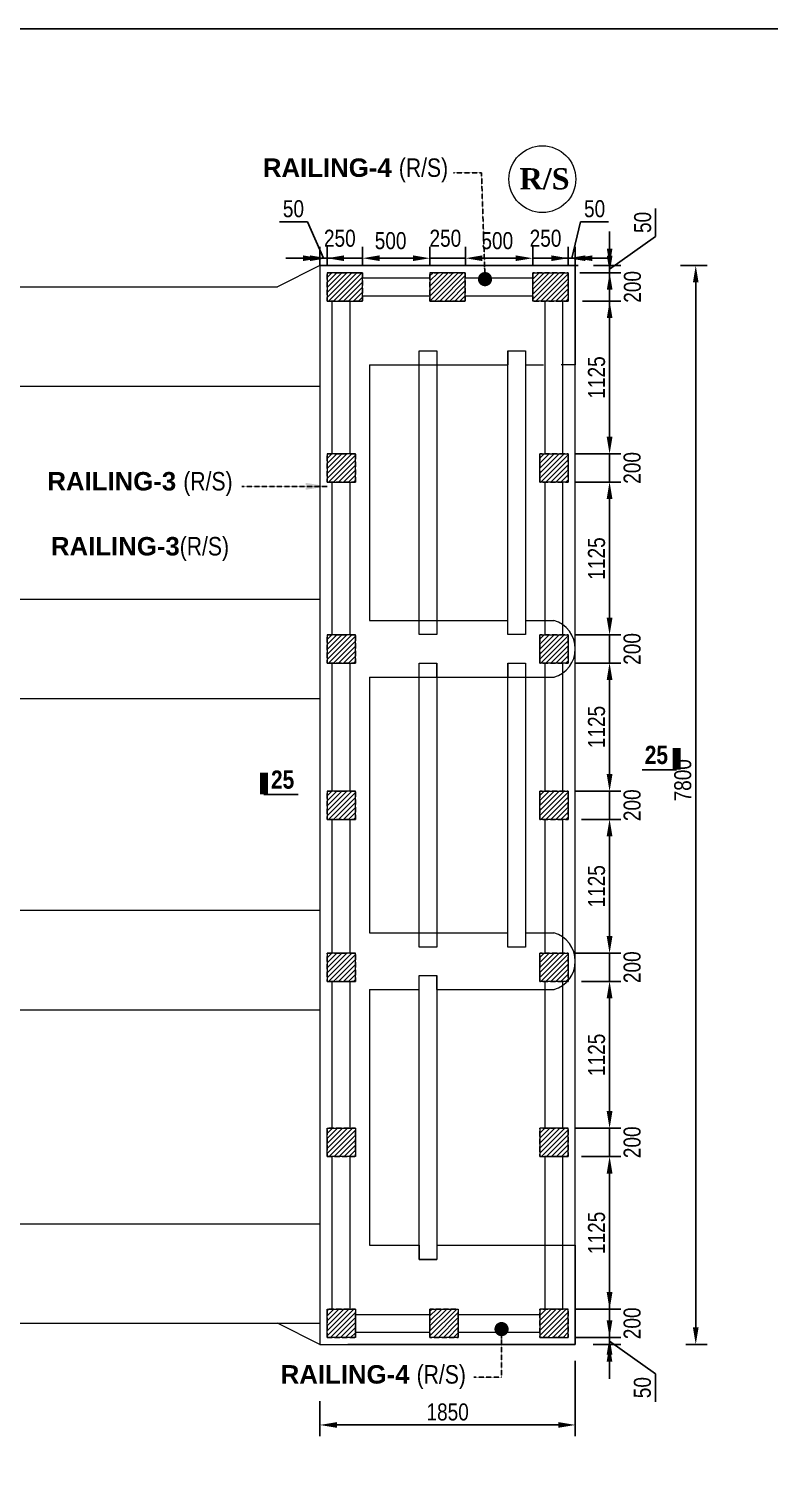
# Model space of a CAD drawing. Extents: x -119161 to 3778985, y -718511 to -30958.
# Drawn here: x 3569338 to 3574558, y -270957 to -260818 of the extents above; entities that cross this region are included whole.
import ezdxf

# ---------------------------------------------------------------- set-up
doc = ezdxf.new("R2010")
doc.units = 0
doc.header["$MEASUREMENT"] = 0
doc.linetypes.add('DASHED', pattern=[0.75, 0.5, -0.25])
doc.linetypes.add('DASHED2', pattern=[9.525, 6.35, -3.175])
doc.layers.get('0').update_dxf_attribs({"linetype": 'CONTINUOUS'})
doc.layers.get('DEFPOINTS').update_dxf_attribs({"linetype": 'CONTINUOUS'})
for name, color, linetype, lineweight in [('Dim', 7, 'CONTINUOUS', 9), ('Dimension', 8, 'CONTINUOUS', 18), ('Railing', 8, 'CONTINUOUS', 0), ('slop', 8, 'CONTINUOUS', 9)]:
    doc.layers.add(name, color=color, linetype=linetype, lineweight=lineweight)
for name, color, linetype in [('DOTTED', 240, 'DASHED2'), ('LINE', 7, 'CONTINUOUS'), ('TEXT', 10, 'CONTINUOUS')]:
    doc.layers.add(name, color=color, linetype=linetype)
doc.styles.add('1-2', font='arial.ttf')
doc.styles.add('ARIAL', font='ARIALN.TTF')
doc.styles.add('DIM', font='isocp3.shx')
doc.styles.add('SH-T2', font='arial.ttf', dxfattribs={"width": 0.8})
doc.styles.add('style1', font='times.ttf')
doc.styles.add('text', font='ARIALN.TTF', dxfattribs={"height": 1.6})
doc.dimstyles.new('dim_50', dxfattribs={"dimtxt": 100, "dimasz": 100, "dimexe": 50, "dimexo": 30, "dimgap": 30, "dimtad": 1, "dimdec": 0, "dimzin": 0, "dimdsep": 46, "dimtxsty": 'DIM', "dimcen": 0.09, "dimclrd": 5, "dimclre": 5, "dimclrt": 7, "dimadec": 0, "dimazin": 0, "dimtfac": 1, "dimtdec": 0, "dimtmove": 0, "dimatfit": 3, "dimfxl": 1, "dimtolj": 1, "dimtzin": 0, "dimarcsym": 1})
doc.dimstyles.get("Standard").update_dxf_attribs({"dimtxt": 75, "dimasz": 75, "dimexe": 60, "dimexo": 60, "dimgap": 100, "dimtad": 1, "dimdec": 0, "dimzin": 0, "dimdsep": 46, "dimtxsty": 'style1', "dimcen": 0.09, "dimclrd": 5, "dimclre": 5, "dimadec": 0, "dimazin": 0, "dimtfac": 1, "dimtdec": 0, "dimtofl": 0, "dimtmove": 0, "dimatfit": 3, "dimfxl": 1, "dimtolj": 1, "dimtzin": 0, "dimarcsym": 0})

# ---------------------------------------------------------------- blocks, each defined once
blk = doc.blocks.new('*D807')
at = {"layer": 'DEFPOINTS', "color": 0, "lineweight": -2}
for p in [(3573418, -263811), (3573432, -263811), (3573141, -264011)]:
    blk.add_point(p, dxfattribs=at)
at = {"layer": 'LINE', "color": 5, "lineweight": -2}
for p, q in [((3573432, -263691), (3573432, -263571)), ((3573432, -264011), (3573432, -263811)), ((3573468, -263811), (3573512, -263811)), ((3573191, -264011), (3573512, -264011)), ((3573432, -264131), (3573432, -264251))]:
    blk.add_line(p, q, dxfattribs=at)
for points in [[(3573412, -263691), (3573452, -263691), (3573432, -263811)], [(3573412, -264131), (3573452, -264131), (3573432, -264011)]]:
    blk.add_solid(points, dxfattribs=at)
at = {"layer": 'LINE', "color": 7, "insert": (3573592, -263911), "char_height": 120, "attachment_point": 5, "rotation": 90, "style": 'SH-T2'}
blk.add_mtext('\\A1;200', dxfattribs=at)
blk = doc.blocks.new('*D808')
at = {"layer": 'DEFPOINTS', "color": 0, "lineweight": -2}
for p in [(3573269, -262486), (3573269, -262536), (3573433, -262536)]:
    blk.add_point(p, dxfattribs=at)
at = {"layer": 'LINE', "color": 5, "lineweight": -2}
for p, q in [((3573757, -262281), (3573757, -262084)), ((3573433, -262366), (3573433, -262246)), ((3573433, -262511), (3573757, -262281)), ((3573319, -262486), (3573513, -262486)), ((3573433, -262486), (3573433, -262536)), ((3573433, -262486), (3573433, -262536)), ((3573319, -262536), (3573513, -262536)), ((3573433, -262656), (3573433, -262776))]:
    blk.add_line(p, q, dxfattribs=at)
for points in [[(3573413, -262366), (3573453, -262366), (3573433, -262486)], [(3573413, -262656), (3573453, -262656), (3573433, -262536)]]:
    blk.add_solid(points, dxfattribs=at)
at = {"layer": 'LINE', "color": 7, "insert": (3573666, -262182), "char_height": 120, "attachment_point": 5, "rotation": 90, "style": 'SH-T2'}
blk.add_mtext('\\A1;50', dxfattribs=at)
blk = doc.blocks.new('*D809')
at = {"layer": 'DEFPOINTS', "color": 0, "lineweight": -2}
for p in [(3573191, -262736), (3573141, -263811), (3573433, -263811)]:
    blk.add_point(p, dxfattribs=at)
at = {"layer": 'LINE', "color": 5, "lineweight": -2}
for p, q in [((3573241, -262736), (3573513, -262736)), ((3573433, -262856), (3573433, -263691)), ((3573191, -263811), (3573513, -263811))]:
    blk.add_line(p, q, dxfattribs=at)
for points in [[(3573413, -262856), (3573453, -262856), (3573433, -262736)], [(3573413, -263691), (3573453, -263691), (3573433, -263811)]]:
    blk.add_solid(points, dxfattribs=at)
at = {"layer": 'LINE', "color": 7, "insert": (3573341, -263274), "char_height": 120, "attachment_point": 5, "rotation": 90, "style": 'SH-T2'}
blk.add_mtext('\\A1;1125', dxfattribs=at)
blk = doc.blocks.new('sec')
at = {"layer": 'TEXT', "color": 5, "const_width": 200}
blk.add_lwpolyline([(0, 0), (0, 537)], dxfattribs=at)
at = {"layer": 'TEXT', "color": 5}
blk.add_lwpolyline([(0, 0), (-848, 0)], dxfattribs=at)
blk = doc.blocks.new('*D846')
at = {"layer": 'DEFPOINTS', "color": 0, "lineweight": -2}
for p in [(3573883, -262485), (3573919, -270085), (3574040, -270085)]:
    blk.add_point(p, dxfattribs=at)
at = {"layer": 'LINE', "color": 5, "lineweight": -2}
for p, q in [((3573933, -262485), (3574120, -262485)), ((3574040, -262605), (3574040, -269965)), ((3573969, -270085), (3574120, -270085))]:
    blk.add_line(p, q, dxfattribs=at)
for points in [[(3574020, -262605), (3574060, -262605), (3574040, -262485)], [(3574020, -269965), (3574060, -269965), (3574040, -270085)]]:
    blk.add_solid(points, dxfattribs=at)
at = {"layer": 'LINE', "color": 7, "insert": (3573949, -266111), "char_height": 120, "attachment_point": 5, "rotation": 90, "style": 'SH-T2'}
blk.add_mtext('\\A1;7800', dxfattribs=at)
blk = doc.blocks.new('*D847')
at = {"layer": 'DEFPOINTS', "color": 0, "lineweight": -2}
for p in [(3573268, -270036), (3573268, -270086), (3573432, -270036)]:
    blk.add_point(p, dxfattribs=at)
at = {"layer": 'LINE', "color": 5, "lineweight": -2}
for p, q in [((3573432, -269916), (3573432, -269796)), ((3573318, -270036), (3573512, -270036)), ((3573318, -270086), (3573512, -270086)), ((3573432, -270086), (3573432, -270036)), ((3573432, -270086), (3573432, -270036)), ((3573432, -270061), (3573756, -270291)), ((3573432, -270206), (3573432, -270326)), ((3573756, -270291), (3573756, -270488))]:
    blk.add_line(p, q, dxfattribs=at)
for points in [[(3573412, -269916), (3573452, -269916), (3573432, -270036)], [(3573412, -270206), (3573452, -270206), (3573432, -270086)]]:
    blk.add_solid(points, dxfattribs=at)
at = {"layer": 'LINE', "color": 7, "insert": (3573664, -270389), "char_height": 120, "attachment_point": 5, "rotation": 90, "style": 'SH-T2'}
blk.add_mtext('\\A1;50', dxfattribs=at)
blk = doc.blocks.new('*D851')
at = {"layer": 'DEFPOINTS', "color": 0, "lineweight": -2}
for p in [(3573191, -270150, 0), (3571391, -270435), (3571391, -270652)]:
    blk.add_point(p, dxfattribs=at)
at = {"layer": 'LINE', "color": 5, "lineweight": -2}
for p, q in [((3573191, -270200), (3573191, -270732)), ((3571391, -270485), (3571391, -270732)), ((3573071, -270652), (3571511, -270652))]:
    blk.add_line(p, q, dxfattribs=at)
for points in [[(3571511, -270632), (3571511, -270672), (3571391, -270652)], [(3573071, -270632), (3573071, -270672), (3573191, -270652)]]:
    blk.add_solid(points, dxfattribs=at)
at = {"layer": 'LINE', "color": 7, "insert": (3572291, -270561), "char_height": 120, "attachment_point": 5, "style": 'SH-T2'}
blk.add_mtext('\\A1;1850', dxfattribs=at)
blk = doc.blocks.new('*D870')
at = {"layer": 'DEFPOINTS', "color": 0, "lineweight": -2}
for p in [(3573191, -262434), (3573141, -262536), (3573191, -262536)]:
    blk.add_point(p, dxfattribs=at)
at = {"layer": 'LINE', "color": 5, "lineweight": -2}
for p, q in [((3573166, -262434), (3573228, -262177)), ((3573228, -262177), (3573426, -262177)), ((3573141, -262486), (3573141, -262354)), ((3573191, -262486), (3573191, -262354)), ((3573021, -262434), (3572901, -262434)), ((3573141, -262434), (3573191, -262434)), ((3573141, -262434), (3573191, -262434)), ((3573311, -262434), (3573431, -262434))]:
    blk.add_line(p, q, dxfattribs=at)
for points in [[(3573021, -262414), (3573021, -262454), (3573141, -262434)], [(3573311, -262414), (3573311, -262454), (3573191, -262434)]]:
    blk.add_solid(points, dxfattribs=at)
at = {"layer": 'LINE', "color": 7, "insert": (3573327, -262086), "char_height": 120, "attachment_point": 5, "style": 'SH-T2'}
blk.add_mtext('\\A1;50', dxfattribs=at)
blk = doc.blocks.new('*D871')
at = {"layer": 'DEFPOINTS', "color": 0, "lineweight": -2}
for p in [(3573141, -262434), (3572891, -262536), (3573141, -262536)]:
    blk.add_point(p, dxfattribs=at)
at = {"layer": 'LINE', "color": 5, "lineweight": -2}
for p, q in [((3572891, -262486), (3572891, -262354)), ((3573141, -262486), (3573141, -262354)), ((3572771, -262434), (3572651, -262434)), ((3572891, -262434), (3573141, -262434)), ((3573261, -262434), (3573381, -262434))]:
    blk.add_line(p, q, dxfattribs=at)
for points in [[(3572771, -262414), (3572771, -262454), (3572891, -262434)], [(3573261, -262414), (3573261, -262454), (3573141, -262434)]]:
    blk.add_solid(points, dxfattribs=at)
at = {"layer": 'LINE', "color": 7, "insert": (3572981, -262294), "char_height": 120, "attachment_point": 5, "style": 'SH-T2'}
blk.add_mtext('\\A1;250', dxfattribs=at)
blk = doc.blocks.new('*D872')
at = {"layer": 'DEFPOINTS', "color": 0, "lineweight": -2}
for p in [(3572416, -262434), (3572416, -262536), (3572891, -262536)]:
    blk.add_point(p, dxfattribs=at)
at = {"layer": 'LINE', "color": 5, "lineweight": -2}
for p, q in [((3572416, -262486), (3572416, -262354)), ((3572891, -262486), (3572891, -262354)), ((3572771, -262434), (3572536, -262434))]:
    blk.add_line(p, q, dxfattribs=at)
for points in [[(3572536, -262414), (3572536, -262454), (3572416, -262434)], [(3572771, -262414), (3572771, -262454), (3572891, -262434)]]:
    blk.add_solid(points, dxfattribs=at)
at = {"layer": 'LINE', "color": 7, "insert": (3572641, -262311), "char_height": 120, "attachment_point": 5, "style": 'SH-T2'}
blk.add_mtext('\\A1;500', dxfattribs=at)
blk = doc.blocks.new('*D873')
at = {"layer": 'DEFPOINTS', "color": 0, "lineweight": -2}
for p in [(3572166, -262434), (3572166, -262536), (3572416, -262536)]:
    blk.add_point(p, dxfattribs=at)
at = {"layer": 'LINE', "color": 5, "lineweight": -2}
for p, q in [((3572166, -262486), (3572166, -262354)), ((3572416, -262486), (3572416, -262354)), ((3572046, -262434), (3571926, -262434)), ((3572416, -262434), (3572166, -262434)), ((3572536, -262434), (3572656, -262434))]:
    blk.add_line(p, q, dxfattribs=at)
for points in [[(3572046, -262414), (3572046, -262454), (3572166, -262434)], [(3572536, -262414), (3572536, -262454), (3572416, -262434)]]:
    blk.add_solid(points, dxfattribs=at)
at = {"layer": 'LINE', "color": 7, "insert": (3572275, -262294), "char_height": 120, "attachment_point": 5, "style": 'SH-T2'}
blk.add_mtext('\\A1;250', dxfattribs=at)
blk = doc.blocks.new('*D874')
at = {"layer": 'DEFPOINTS', "color": 0, "lineweight": -2}
for p in [(3572166, -262434), (3571691, -262536), (3572166, -262536)]:
    blk.add_point(p, dxfattribs=at)
at = {"layer": 'LINE', "color": 5, "lineweight": -2}
for p, q in [((3571691, -262486), (3571691, -262354)), ((3572166, -262486), (3572166, -262354)), ((3571811, -262434), (3572046, -262434))]:
    blk.add_line(p, q, dxfattribs=at)
for points in [[(3571811, -262414), (3571811, -262454), (3571691, -262434)], [(3572046, -262414), (3572046, -262454), (3572166, -262434)]]:
    blk.add_solid(points, dxfattribs=at)
at = {"layer": 'LINE', "color": 7, "insert": (3571889, -262311), "char_height": 120, "attachment_point": 5, "style": 'SH-T2'}
blk.add_mtext('\\A1;500', dxfattribs=at)
blk = doc.blocks.new('*D875')
at = {"layer": 'DEFPOINTS', "color": 0, "lineweight": -2}
for p in [(3571691, -262434), (3571441, -262536), (3571691, -262536)]:
    blk.add_point(p, dxfattribs=at)
at = {"layer": 'LINE', "color": 5, "lineweight": -2}
for p, q in [((3571441, -262486), (3571441, -262354)), ((3571691, -262486), (3571691, -262354)), ((3571321, -262434), (3571201, -262434)), ((3571441, -262434), (3571691, -262434)), ((3571811, -262434), (3571931, -262434))]:
    blk.add_line(p, q, dxfattribs=at)
for points in [[(3571321, -262414), (3571321, -262454), (3571441, -262434)], [(3571811, -262414), (3571811, -262454), (3571691, -262434)]]:
    blk.add_solid(points, dxfattribs=at)
at = {"layer": 'LINE', "color": 7, "insert": (3571531, -262294), "char_height": 120, "attachment_point": 5, "style": 'SH-T2'}
blk.add_mtext('\\A1;250', dxfattribs=at)
blk = doc.blocks.new('*D876')
at = {"layer": 'DEFPOINTS', "color": 0, "lineweight": -2}
for p in [(3571441, -262434), (3571391, -262536), (3571441, -262536)]:
    blk.add_point(p, dxfattribs=at)
at = {"layer": 'LINE', "color": 5, "lineweight": -2}
for p, q in [((3571303, -262177), (3571106, -262177)), ((3571416, -262434), (3571303, -262177)), ((3571391, -262486), (3571391, -262354)), ((3571441, -262486), (3571441, -262354)), ((3571271, -262434), (3571151, -262434)), ((3571391, -262434), (3571441, -262434)), ((3571391, -262434), (3571441, -262434)), ((3571561, -262434), (3571681, -262434))]:
    blk.add_line(p, q, dxfattribs=at)
for points in [[(3571271, -262414), (3571271, -262454), (3571391, -262434)], [(3571561, -262414), (3571561, -262454), (3571441, -262434)]]:
    blk.add_solid(points, dxfattribs=at)
at = {"layer": 'LINE', "color": 7, "insert": (3571204, -262086), "char_height": 120, "attachment_point": 5, "style": 'SH-T2'}
blk.add_mtext('\\A1;50', dxfattribs=at)
blk = doc.blocks.new('*D877')
at = {"layer": 'DEFPOINTS', "color": 0, "lineweight": -2}
for p in [(3573141, -264011), (3573433, -264011), (3573222, -265086)]:
    blk.add_point(p, dxfattribs=at)
at = {"layer": 'LINE', "color": 5, "lineweight": -2}
for p, q in [((3573191, -264011), (3573513, -264011)), ((3573433, -264966), (3573433, -264131)), ((3573272, -265086), (3573513, -265086))]:
    blk.add_line(p, q, dxfattribs=at)
for points in [[(3573413, -264131), (3573453, -264131), (3573433, -264011)], [(3573413, -264966), (3573453, -264966), (3573433, -265086)]]:
    blk.add_solid(points, dxfattribs=at)
at = {"layer": 'LINE', "color": 7, "insert": (3573341, -264549), "char_height": 120, "attachment_point": 5, "rotation": 90, "style": 'SH-T2'}
blk.add_mtext('\\A1;1125', dxfattribs=at)
blk = doc.blocks.new('*D878')
at = {"layer": 'DEFPOINTS', "color": 0, "lineweight": -2}
for p in [(3573141, -265086), (3573185, -265286), (3573432, -265286)]:
    blk.add_point(p, dxfattribs=at)
at = {"layer": 'LINE', "color": 5, "lineweight": -2}
for p, q in [((3573432, -264966), (3573432, -264846)), ((3573191, -265086), (3573512, -265086)), ((3573432, -265086), (3573432, -265286)), ((3573235, -265286), (3573512, -265286)), ((3573432, -265406), (3573432, -265526))]:
    blk.add_line(p, q, dxfattribs=at)
for points in [[(3573412, -264966), (3573452, -264966), (3573432, -265086)], [(3573412, -265406), (3573452, -265406), (3573432, -265286)]]:
    blk.add_solid(points, dxfattribs=at)
at = {"layer": 'LINE', "color": 7, "insert": (3573592, -265186), "char_height": 120, "attachment_point": 5, "rotation": 90, "style": 'SH-T2'}
blk.add_mtext('\\A1;200', dxfattribs=at)
blk = doc.blocks.new('*D879')
at = {"layer": 'DEFPOINTS', "color": 0, "lineweight": -2}
for p in [(3573185, -265086), (3573432, -265086), (3573141, -265286)]:
    blk.add_point(p, dxfattribs=at)
at = {"layer": 'LINE', "color": 5, "lineweight": -2}
for p, q in [((3573432, -264966), (3573432, -264846)), ((3573235, -265086), (3573512, -265086)), ((3573432, -265286), (3573432, -265086)), ((3573191, -265286), (3573512, -265286)), ((3573432, -265406), (3573432, -265526))]:
    blk.add_line(p, q, dxfattribs=at)
for points in [[(3573412, -264966), (3573452, -264966), (3573432, -265086)], [(3573412, -265406), (3573452, -265406), (3573432, -265286)]]:
    blk.add_solid(points, dxfattribs=at)
at = {"layer": 'LINE', "color": 7, "insert": (3573592, -265186), "char_height": 120, "attachment_point": 5, "rotation": 90, "style": 'SH-T2'}
blk.add_mtext('\\A1;200', dxfattribs=at)
blk = doc.blocks.new('*D880')
at = {"layer": 'DEFPOINTS', "color": 0, "lineweight": -2}
for p in [(3573222, -265286), (3573141, -266187), (3573433, -266187)]:
    blk.add_point(p, dxfattribs=at)
at = {"layer": 'LINE', "color": 5, "lineweight": -2}
for p, q in [((3573272, -265286), (3573513, -265286)), ((3573433, -265406), (3573433, -266067)), ((3573191, -266187), (3573513, -266187))]:
    blk.add_line(p, q, dxfattribs=at)
for points in [[(3573413, -265406), (3573453, -265406), (3573433, -265286)], [(3573413, -266067), (3573453, -266067), (3573433, -266187)]]:
    blk.add_solid(points, dxfattribs=at)
at = {"layer": 'LINE', "color": 7, "insert": (3573341, -265736), "char_height": 120, "attachment_point": 5, "rotation": 90, "style": 'SH-T2'}
blk.add_mtext('\\A1;1125', dxfattribs=at)
blk = doc.blocks.new('*D881')
at = {"layer": 'DEFPOINTS', "color": 0, "lineweight": -2}
for p in [(3573222, -268761), (3573141, -269836), (3573433, -269836)]:
    blk.add_point(p, dxfattribs=at)
at = {"layer": 'LINE', "color": 5, "lineweight": -2}
for p, q in [((3573272, -268761), (3573513, -268761)), ((3573433, -268881), (3573433, -269716)), ((3573191, -269836), (3573513, -269836))]:
    blk.add_line(p, q, dxfattribs=at)
for points in [[(3573413, -268881), (3573453, -268881), (3573433, -268761)], [(3573413, -269716), (3573453, -269716), (3573433, -269836)]]:
    blk.add_solid(points, dxfattribs=at)
at = {"layer": 'LINE', "color": 7, "insert": (3573341, -269299), "char_height": 120, "attachment_point": 5, "rotation": 90, "style": 'SH-T2'}
blk.add_mtext('\\A1;1125', dxfattribs=at)
blk = doc.blocks.new('*D882')
at = {"layer": 'DEFPOINTS', "color": 0, "lineweight": -2}
for p in [(3573141, -266187), (3573185, -266387), (3573432, -266387)]:
    blk.add_point(p, dxfattribs=at)
at = {"layer": 'LINE', "color": 5, "lineweight": -2}
for p, q in [((3573432, -266067), (3573432, -265947)), ((3573191, -266187), (3573512, -266187)), ((3573432, -266187), (3573432, -266387)), ((3573235, -266387), (3573512, -266387)), ((3573432, -266507), (3573432, -266627))]:
    blk.add_line(p, q, dxfattribs=at)
for points in [[(3573412, -266067), (3573452, -266067), (3573432, -266187)], [(3573412, -266507), (3573452, -266507), (3573432, -266387)]]:
    blk.add_solid(points, dxfattribs=at)
at = {"layer": 'LINE', "color": 7, "insert": (3573592, -266287), "char_height": 120, "attachment_point": 5, "rotation": 90, "style": 'SH-T2'}
blk.add_mtext('\\A1;200', dxfattribs=at)
blk = doc.blocks.new('*D883')
at = {"layer": 'DEFPOINTS', "color": 0, "lineweight": -2}
for p in [(3573185, -269836), (3573432, -269836), (3573141, -270036)]:
    blk.add_point(p, dxfattribs=at)
at = {"layer": 'LINE', "color": 5, "lineweight": -2}
for p, q in [((3573432, -269716), (3573432, -269596)), ((3573235, -269836), (3573512, -269836)), ((3573432, -270036), (3573432, -269836)), ((3573191, -270036), (3573512, -270036)), ((3573432, -270156), (3573432, -270276))]:
    blk.add_line(p, q, dxfattribs=at)
for points in [[(3573412, -269716), (3573452, -269716), (3573432, -269836)], [(3573412, -270156), (3573452, -270156), (3573432, -270036)]]:
    blk.add_solid(points, dxfattribs=at)
at = {"layer": 'LINE', "color": 7, "insert": (3573592, -269936), "char_height": 120, "attachment_point": 5, "rotation": 90, "style": 'SH-T2'}
blk.add_mtext('\\A1;200', dxfattribs=at)
blk = doc.blocks.new('*D886')
at = {"layer": 'DEFPOINTS', "color": 0, "lineweight": -2}
for p in [(3573172, -262536), (3573433, -262536), (3573272, -262736)]:
    blk.add_point(p, dxfattribs=at)
at = {"layer": 'LINE', "color": 5, "lineweight": -2}
for p, q in [((3573433, -262416), (3573433, -262296)), ((3573222, -262536), (3573513, -262536)), ((3573433, -262736), (3573433, -262536)), ((3573322, -262736), (3573513, -262736)), ((3573433, -262856), (3573433, -262976))]:
    blk.add_line(p, q, dxfattribs=at)
for points in [[(3573413, -262416), (3573453, -262416), (3573433, -262536)], [(3573413, -262856), (3573453, -262856), (3573433, -262736)]]:
    blk.add_solid(points, dxfattribs=at)
at = {"layer": 'LINE', "color": 7, "insert": (3573594, -262636), "char_height": 120, "attachment_point": 5, "rotation": 90, "style": 'SH-T2'}
blk.add_mtext('\\A1;200', dxfattribs=at)
blk = doc.blocks.new('*D894')
at = {"layer": 'DEFPOINTS', "color": 0, "lineweight": -2}
for p in [(3573222, -266387), (3573237, -267328), (3573433, -267328)]:
    blk.add_point(p, dxfattribs=at)
at = {"layer": 'LINE', "color": 5, "lineweight": -2}
for p, q in [((3573272, -266387), (3573513, -266387)), ((3573433, -266507), (3573433, -267208)), ((3573287, -267328), (3573513, -267328))]:
    blk.add_line(p, q, dxfattribs=at)
for points in [[(3573413, -266507), (3573453, -266507), (3573433, -266387)], [(3573413, -267208), (3573453, -267208), (3573433, -267328)]]:
    blk.add_solid(points, dxfattribs=at)
at = {"layer": 'LINE', "color": 7, "insert": (3573341, -266858), "char_height": 120, "attachment_point": 5, "rotation": 90, "style": 'SH-T2'}
blk.add_mtext('\\A1;1125', dxfattribs=at)
blk = doc.blocks.new('*D895')
at = {"layer": 'DEFPOINTS', "color": 0, "lineweight": -2}
for p in [(3573141, -267328), (3573185, -267528), (3573432, -267528)]:
    blk.add_point(p, dxfattribs=at)
at = {"layer": 'LINE', "color": 5, "lineweight": -2}
for p, q in [((3573432, -267208), (3573432, -267088)), ((3573191, -267328), (3573512, -267328)), ((3573432, -267328), (3573432, -267528)), ((3573235, -267528), (3573512, -267528)), ((3573432, -267648), (3573432, -267768))]:
    blk.add_line(p, q, dxfattribs=at)
for points in [[(3573412, -267208), (3573452, -267208), (3573432, -267328)], [(3573412, -267648), (3573452, -267648), (3573432, -267528)]]:
    blk.add_solid(points, dxfattribs=at)
at = {"layer": 'LINE', "color": 7, "insert": (3573592, -267428), "char_height": 120, "attachment_point": 5, "rotation": 90, "style": 'SH-T2'}
blk.add_mtext('\\A1;200', dxfattribs=at)
blk = doc.blocks.new('*D896')
at = {"layer": 'DEFPOINTS', "color": 0, "lineweight": -2}
for p in [(3573222, -267528), (3573240, -268561), (3573433, -268561)]:
    blk.add_point(p, dxfattribs=at)
at = {"layer": 'LINE', "color": 5, "lineweight": -2}
for p, q in [((3573272, -267528), (3573513, -267528)), ((3573433, -267648), (3573433, -268441)), ((3573290, -268561), (3573513, -268561))]:
    blk.add_line(p, q, dxfattribs=at)
for points in [[(3573413, -267648), (3573453, -267648), (3573433, -267528)], [(3573413, -268441), (3573453, -268441), (3573433, -268561)]]:
    blk.add_solid(points, dxfattribs=at)
at = {"layer": 'LINE', "color": 7, "insert": (3573341, -268045), "char_height": 120, "attachment_point": 5, "rotation": 90, "style": 'SH-T2'}
blk.add_mtext('\\A1;1125', dxfattribs=at)
blk = doc.blocks.new('*D897')
at = {"layer": 'DEFPOINTS', "color": 0, "lineweight": -2}
for p in [(3573141, -268561), (3573185, -268761), (3573432, -268761)]:
    blk.add_point(p, dxfattribs=at)
at = {"layer": 'LINE', "color": 5, "lineweight": -2}
for p, q in [((3573432, -268441), (3573432, -268321)), ((3573191, -268561), (3573512, -268561)), ((3573432, -268561), (3573432, -268761)), ((3573235, -268761), (3573512, -268761)), ((3573432, -268881), (3573432, -269001))]:
    blk.add_line(p, q, dxfattribs=at)
for points in [[(3573412, -268441), (3573452, -268441), (3573432, -268561)], [(3573412, -268881), (3573452, -268881), (3573432, -268761)]]:
    blk.add_solid(points, dxfattribs=at)
at = {"layer": 'LINE', "color": 7, "insert": (3573592, -268661), "char_height": 120, "attachment_point": 5, "rotation": 90, "style": 'SH-T2'}
blk.add_mtext('\\A1;200', dxfattribs=at)

msp = doc.modelspace()

# ---------------------------------------------------------------- hatches: boundary and pattern name
at = {"layer": 'LINE'}
h = msp.add_hatch(dxfattribs=at)
h.set_pattern_fill('ANSI31', color=5, scale=200, style=0)
h.set_pattern_definition([(45, (3571440.704, -262710.823), (-17.6777, 17.6777), [])])
h.paths.add_polyline_path([(3571440.7, -262735.8), (3571690.7, -262735.8), (3571690.7, -262535.8), (3571440.7, -262535.8)])
h = msp.add_hatch(dxfattribs=at)
h.set_pattern_fill('ANSI31', color=5, scale=200, style=0)
h.set_pattern_definition([(45, (3572190.704, -262710.823), (-17.6777, 17.6777), [])])
h.paths.add_polyline_path([(3572165.7, -262735.8), (3572415.7, -262735.8), (3572415.7, -262535.8), (3572165.7, -262535.8)])
h = msp.add_hatch(dxfattribs=at)
h.set_pattern_fill('ANSI31', color=5, scale=200, style=0)
h.set_pattern_definition([(45, (3571240.704, -262710.823), (-17.67767, 17.67767), [])])
h.paths.add_polyline_path([(3572890.7, -262535.8), (3572890.7, -262735.8), (3573140.7, -262735.8), (3573140.7, -262535.8)])
h = msp.add_hatch(dxfattribs=at)
h.set_pattern_fill('ANSI31', color=5, scale=200, style=0)
h.set_pattern_definition([(45, (3571440.704, -263985.823), (-17.6777, 17.6777), [])])
h.paths.add_polyline_path([(3571440.7, -263810.8), (3571440.7, -264010.8), (3571640.7, -264010.8), (3571640.7, -263810.8)])
h = msp.add_hatch(dxfattribs=at)
h.set_pattern_fill('ANSI31', color=5, scale=200, style=0)
h.set_pattern_definition([(45, (3571240.705, -263986.182), (-17.67767, 17.67767), [])])
h.paths.add_polyline_path([(3573140.7, -263811.2), (3572940.7, -263811.2), (3572940.7, -264011.2), (3573140.7, -264011.2)])
h = msp.add_hatch(dxfattribs=at)
h.set_pattern_fill('ANSI31', color=5, scale=200, style=0)
h.set_pattern_definition([(45, (3571440.704, -265260.823), (-17.6777, 17.6777), [])])
h.paths.add_polyline_path([(3571440.7, -265085.8), (3571440.7, -265285.8), (3571640.7, -265285.8), (3571640.7, -265085.8)])
h = msp.add_hatch(dxfattribs=at)
h.set_pattern_fill('ANSI31', color=5, scale=200, style=0)
h.set_pattern_definition([(45, (3571240.706, -265261.068), (-17.67767, 17.67767), [])])
h.paths.add_polyline_path([(3573140.7, -265086.1), (3572940.7, -265086.1), (3572940.7, -265286.1), (3573140.7, -265286.1)])
h = msp.add_hatch(dxfattribs=at)
h.set_pattern_fill('ANSI31', color=5, scale=200, style=0)
h.set_pattern_definition([(45, (3571440.704, -266361.947), (-17.6777, 17.6777), [])])
h.paths.add_polyline_path([(3571440.7, -266186.9), (3571440.7, -266386.9), (3571640.7, -266386.9), (3571640.7, -266186.9)])
h = msp.add_hatch(dxfattribs=at)
h.set_pattern_fill('ANSI31', color=5, scale=200, style=0)
h.set_pattern_definition([(45, (3571240.706, -266362.192), (-17.67767, 17.67767), [])])
h.paths.add_polyline_path([(3573140.7, -266187.2), (3572940.7, -266187.2), (3572940.7, -266387.2), (3573140.7, -266387.2)])
h = msp.add_hatch(dxfattribs=at)
h.set_pattern_fill('ANSI31', color=5, scale=200, style=0)
h.set_pattern_definition([(45, (3571440.704, -267503.197), (-17.6777, 17.6777), [])])
h.paths.add_polyline_path([(3571440.7, -267328.2), (3571440.7, -267528.2), (3571640.7, -267528.2), (3571640.7, -267328.2)])
h = msp.add_hatch(dxfattribs=at)
h.set_pattern_fill('ANSI31', color=5, scale=200, style=0)
h.set_pattern_definition([(45, (3571240.706, -267503.442), (-17.67767, 17.67767), [])])
h.paths.add_polyline_path([(3573140.7, -267328.4), (3572940.7, -267328.4), (3572940.7, -267528.4), (3573140.7, -267528.4)])
h = msp.add_hatch(dxfattribs=at)
h.set_pattern_fill('ANSI31', color=5, scale=200, style=0)
h.set_pattern_definition([(45, (3571440.67, -266335.842), (-17.67767, 17.67767), [])])
h.paths.add_polyline_path([(3571440.7, -268760.8), (3571640.7, -268760.8), (3571640.7, -268560.8), (3571440.7, -268560.8)])
h = msp.add_hatch(dxfattribs=at)
h.set_pattern_fill('ANSI31', color=5, scale=200, style=0)
h.set_pattern_definition([(45, (3571240.674, -266335.842), (-17.67767, 17.67767), [])])
h.paths.add_polyline_path([(3573140.7, -268760.8), (3573140.7, -268560.8), (3572940.7, -268560.8), (3572940.7, -268760.8)])
h = msp.add_hatch(dxfattribs=at)
h.set_pattern_fill('ANSI31', color=5, scale=200, style=0)
h.set_pattern_definition([(45, (3571440.678, -265110.882), (-17.67767, 17.67767), [])])
h.paths.add_polyline_path([(3571440.7, -270035.5), (3571640.7, -270035.5), (3571640.7, -269835.5), (3571440.7, -269835.5)])
h = msp.add_hatch(dxfattribs=at)
h.set_pattern_fill('ANSI31', color=5, scale=200, style=0)
h.set_pattern_definition([(45, (3572165.678, -265110.865), (-17.67767, 17.67767), [])])
h.paths.add_polyline_path([(3572165.7, -270035.5), (3572365.7, -270035.5), (3572365.7, -269835.5), (3572165.7, -269835.5)])
h = msp.add_hatch(dxfattribs=at)
h.set_pattern_fill('ANSI31', color=5, scale=200, style=0)
h.set_pattern_definition([(45, (3571240.675, -265111.176), (-17.67767, 17.67767), [])])
h.paths.add_polyline_path([(3573140.7, -270035.8), (3573140.7, -269835.8), (3572940.7, -269835.8), (3572940.7, -270035.8)])

# ---------------------------------------------------------------- linework, layer by layer
at = {"color": 5, "linetype": 'DASHED'}
for p, q in [((3573015.7, -268760.8), (3573140.7, -268760.8)), ((3571640.7, -269910.5), (3571640.7, -270035.5))]:
    msp.add_line(p, q, dxfattribs=at)
at = {"color": 7, "elevation": 0}
for points in [[(3573210.7, -262485.5), (3571588.3, -262485.5)], [(3573190.7, -270085.5), (3571588.2, -270085.5)]]:
    msp.add_lwpolyline(points, dxfattribs=at)
at = {"color": 7, "linetype": 'DASHED', "lineweight": 9, "ltscale": 3, "elevation": 0}
for points in [[(3571690.7, -262735.8), (3571440.7, -262735.8), (3571440.7, -262535.8), (3571690.7, -262535.8)], [(3572415.7, -262735.8), (3572165.7, -262735.8), (3572165.7, -262535.8), (3572415.7, -262535.8)], [(3572890.7, -262735.8), (3573140.7, -262735.8), (3573140.7, -262535.8), (3572890.7, -262535.8)], [(3571640.7, -264010.8), (3571440.7, -264010.8), (3571440.7, -263810.8), (3571640.7, -263810.8)], [(3572940.7, -264011.2), (3573140.7, -264011.2), (3573140.7, -263811.2), (3572940.7, -263811.2)], [(3571640.7, -265285.8), (3571440.7, -265285.8), (3571440.7, -265085.8), (3571640.7, -265085.8)], [(3572940.7, -265286.1), (3573140.7, -265286.1), (3573140.7, -265086.1), (3572940.7, -265086.1)], [(3571640.7, -266386.9), (3571440.7, -266386.9), (3571440.7, -266186.9), (3571640.7, -266186.9)], [(3572940.7, -266387.2), (3573140.7, -266387.2), (3573140.7, -266187.2), (3572940.7, -266187.2)], [(3571640.7, -267528.2), (3571440.7, -267528.2), (3571440.7, -267328.2), (3571640.7, -267328.2)], [(3572940.7, -267528.4), (3573140.7, -267528.4), (3573140.7, -267328.4), (3572940.7, -267328.4)], [(3571640.7, -268560.8), (3571440.7, -268560.8), (3571440.7, -268760.8), (3571640.7, -268760.8)], [(3572940.7, -268560.8), (3573140.7, -268560.8), (3573140.7, -268760.8), (3572940.7, -268760.8)], [(3571640.7, -269835.5), (3571440.7, -269835.5), (3571440.7, -270035.5), (3571640.7, -270035.5)], [(3572365.7, -269835.5), (3572165.7, -269835.5), (3572165.7, -270035.5), (3572365.7, -270035.5)], [(3572940.7, -269835.8), (3573140.7, -269835.8), (3573140.7, -270035.8), (3572940.7, -270035.8)]]:
    msp.add_lwpolyline(points, close=True, dxfattribs=at)
at = {"layer": 'Dim', "color": 7, "ltscale": 500}
for p, q in [((3571690.7, -262573.3), (3572165.7, -262573.3)), ((3572415.7, -262573.3), (3572890.7, -262573.3)), ((3571478.2, -263810.8), (3571478.2, -262735.8)), ((3571603.2, -263810.8), (3571603.2, -262735.8)), ((3571690.7, -262698.3), (3572165.7, -262698.3)), ((3572415.7, -262698.3), (3572890.7, -262698.3)), ((3572978.2, -263811.2), (3572978.2, -262735.8)), ((3573103.2, -263811.2), (3573103.2, -262735.8)), ((3571478.2, -265085.8), (3571478.2, -264010.8)), ((3571603.2, -265085.8), (3571603.2, -264010.8)), ((3572978.2, -265086.1), (3572978.2, -264011.2)), ((3573103.2, -265086.1), (3573103.2, -264011.2)), ((3571478.2, -266186.9), (3571478.2, -265285.8)), ((3571603.2, -266186.9), (3571603.2, -265285.8)), ((3572978.2, -266186.9), (3572978.2, -265286.1)), ((3573103.2, -266186.9), (3573103.2, -265286.1)), ((3571478.2, -267328.2), (3571478.2, -266386.9)), ((3571603.2, -267328.2), (3571603.2, -266386.9)), ((3572978.2, -267328.4), (3572978.2, -266387.2)), ((3573103.2, -267328.4), (3573103.2, -266387.2)), ((3571478.2, -268560.8), (3571478.2, -267528.2)), ((3571603.2, -268560.8), (3571603.2, -267528.2)), ((3572978.2, -268560.8), (3572978.2, -267528.4)), ((3573103.2, -268560.8), (3573103.2, -267528.4)), ((3571478.2, -269835.5), (3571478.2, -268760.8)), ((3571603.2, -269835.5), (3571603.2, -268760.8)), ((3572978.2, -269835.8), (3572978.2, -268760.8)), ((3573103.2, -269835.8), (3573103.2, -268760.8)), ((3571640.7, -269873), (3572165.7, -269873)), ((3572365.7, -269873), (3572940.7, -269873)), ((3571640.7, -269998), (3572165.7, -269998)), ((3572365.7, -269998), (3572940.7, -269998))]:
    msp.add_line(p, q, dxfattribs=at)
at = {"layer": 'Dim', "color": 7, "ltscale": 500, "elevation": 0}
msp.add_lwpolyline([(3571390.7, -270084.7), (3573190.7, -270084.7), (3573190.7, -262485.5), (3571390.7, -262485.8)], close=True, dxfattribs=at)
at = {"layer": 'Dim', "color": 0, "ltscale": 50}
msp.add_circle((3572958.6, -261877.1, 0), 235.2, dxfattribs=at)
at = {"layer": 'DOTTED', "color": 0, "linetype": 'DASHED', "lineweight": 20, "ltscale": 1000000.0}
for p, q in [((3565391.2, -262635.5), (3571090.9, -262635.5)), ((3565391.2, -264835.5), (3571390.7, -264835.5)), ((3565391.2, -265535.5), (3571388.8, -265535.5)), ((3565391.2, -267027.1), (3571390.7, -267027.1)), ((3565391.2, -267727.1), (3571388.8, -267727.1)), ((3565391.1, -269935.6), (3571091, -269935.6)), ((3565391.1, -269935.6), (3571388.7, -269935.6))]:
    msp.add_line(p, q, dxfattribs=at)
at = {"layer": 'DOTTED', "color": 0, "linetype": 'DASHED', "lineweight": 20, "ltscale": 1000000.0, "elevation": 0}
for points in [[(3571390.7, -262485.5), (3571090.9, -262635.5)], [(3565391.2, -263335.6), (3571390.7, -263335.5)], [(3565391.1, -269235.5), (3571390.7, -269235.6)], [(3565391.2, -269235.5), (3571390.7, -269235.6)], [(3571390.7, -270085.5), (3571091, -269935.6)]]:
    msp.add_lwpolyline(points, dxfattribs=at)
at = {"layer": 'LINE'}
msp.add_lwpolyline([(3590511.1, -281220.7), (3561658.8, -281220.7), (3561658.8, -260818), (3590511.1, -260818)], close=True, dxfattribs=at)
at = {"layer": 'LINE', "lineweight": 18, "elevation": 0}
msp.add_lwpolyline([(3572283.7, -261893.3), (3572283.7, -261893.5)], dxfattribs=at)
at = {"layer": 'LINE', "lineweight": 18, "ltscale": 2, "elevation": 0}
for points in [[(3571390.7, -262485.5), (3573190.7, -262485.5)], [(3571390.7, -262485.5), (3571390.7, -270084.7)], [(3573190.7, -262485.5), (3573190.7, -263185.5)], [(3573190.7, -265185.5), (3573190.7, -265185.6)], [(3573190.7, -266286.6), (3573190.7, -266286.7)], [(3573190.7, -267427.9), (3573190.7, -267428)], [(3573190.7, -269385.5), (3573190.7, -270085.5)], [(3571390.7, -270085.5), (3573190.7, -270085.5)]]:
    msp.add_lwpolyline(points, dxfattribs=at)
at = {"layer": 'LINE', "color": 8, "linetype": 'DASHED2', "lineweight": 18, "ltscale": 2000, "elevation": 0}
for points in [[(3572090.7, -263085.5), (3572215.7, -263085.5), (3572215.7, -265085.5), (3572090.7, -265085.5)], [(3572715.7, -263085.5), (3572840.7, -263085.5), (3572840.7, -265085.5), (3572715.7, -265085.5)], [(3572090.7, -265285.5), (3572215.7, -265285.5), (3572215.7, -267285.5), (3572090.7, -267285.5)], [(3572715.7, -265285.5), (3572840.7, -265285.5), (3572840.7, -267285.5), (3572715.7, -267285.5)], [(3572090.7, -267485.5), (3572215.7, -267485.5), (3572215.7, -269485.5), (3572090.7, -269485.5)]]:
    msp.add_lwpolyline(points, close=True, dxfattribs=at)
for points in [[(3572715.7, -263085.5), (3572840.7, -263085.5)], [(3572715.7, -263085.5), (3572715.7, -263185.5)], [(3572840.7, -263085.5), (3572840.7, -263185.5)], [(3571740.7, -263185.5), (3572715.7, -263185.5)], [(3571740.7, -263185.5), (3571740.7, -264985.5)], [(3572840.7, -263185.5), (3572965.7, -263185.5)], [(3571740.7, -264985.5), (3572715.7, -264985.5)], [(3572840.7, -264985.5), (3573040.7, -264985.5)], [(3572090.7, -265285.5), (3572215.7, -265285.5)], [(3572090.7, -265385.5), (3572090.7, -265285.5)], [(3572215.7, -265385.5), (3572215.7, -265285.5)], [(3572715.7, -265285.5), (3572840.7, -265285.5)], [(3572715.7, -265285.5), (3572715.7, -265385.5)], [(3572840.7, -265285.5), (3572840.7, -265385.5)], [(3571740.7, -265385.5), (3572715.7, -265385.5)], [(3571740.7, -265385.5), (3571740.7, -267185.5)], [(3571740.7, -265385.5), (3572090.7, -265385.5)], [(3572215.7, -265385.5), (3573041.1, -265385.5)], [(3572840.7, -265385.5), (3572965.7, -265385.5)], [(3571740.7, -267185.5), (3572715.7, -267185.5)], [(3572840.7, -267185.5), (3573040.7, -267185.5)], [(3572090.7, -267485.5), (3572215.7, -267485.5)], [(3572090.7, -267585.5), (3572090.7, -267485.5)], [(3572215.7, -267585.5), (3572215.7, -267485.5)], [(3571740.7, -267585.5), (3572090.7, -267585.5)], [(3571740.7, -267585.5), (3571740.7, -269385.5)], [(3572215.7, -267585.5), (3573041.1, -267585.5)], [(3571740.7, -269385.5), (3572090.7, -269385.5)], [(3571740.7, -269385.5), (3572090.7, -269385.5)], [(3572090.7, -269385.5), (3572090.7, -269485.5)], [(3572090.7, -269385.5), (3572090.7, -269485.5)], [(3572215.7, -269385.5), (3573190.7, -269385.5)], [(3572215.7, -269385.5), (3572215.7, -269485.5)], [(3572215.7, -269385.5), (3573190.7, -269385.5)], [(3572215.7, -269385.5), (3572215.7, -269485.5)], [(3572090.7, -269485.5), (3572215.7, -269485.5)], [(3572090.7, -269485.5), (3572215.7, -269485.5)]]:
    msp.add_lwpolyline(points, dxfattribs=at)
at = {"layer": 'LINE', "linetype": 'DASHED2', "lineweight": 18, "ltscale": 2000, "elevation": 0}
msp.add_lwpolyline([(3573190.7, -263185.5), (3573090.7, -263185.5)], dxfattribs=at)
at = {"layer": 'LINE', "lineweight": 18, "ltscale": 2}
for centre in [(3572982.3, -265185.6), (3572982.3, -267385.6)]:
    msp.add_arc(centre, 208.4, 286.27673, 73.72327, dxfattribs=at)
at = {"layer": 'Railing', "color": 7, "ltscale": 500, "elevation": 0}
for points in [[(3571440.7, -262735.8), (3571690.7, -262735.8), (3571690.7, -262535.8), (3571440.7, -262535.8)], [(3572165.7, -262735.8), (3572415.7, -262735.8), (3572415.7, -262535.8), (3572165.7, -262535.8)], [(3573140.7, -262735.8), (3572890.7, -262735.8), (3572890.7, -262535.8), (3573140.7, -262535.8)], [(3571440.7, -264010.8), (3571640.7, -264010.8), (3571640.7, -263810.8), (3571440.7, -263810.8)], [(3573140.7, -264011.2), (3572940.7, -264011.2), (3572940.7, -263811.2), (3573140.7, -263811.2)], [(3571440.7, -265285.8), (3571640.7, -265285.8), (3571640.7, -265085.8), (3571440.7, -265085.8)], [(3573140.7, -265286.1), (3572940.7, -265286.1), (3572940.7, -265086.1), (3573140.7, -265086.1)], [(3571440.7, -266386.9), (3571640.7, -266386.9), (3571640.7, -266186.9), (3571440.7, -266186.9)], [(3573140.7, -266387.2), (3572940.7, -266387.2), (3572940.7, -266187.2), (3573140.7, -266187.2)], [(3571440.7, -267528.2), (3571640.7, -267528.2), (3571640.7, -267328.2), (3571440.7, -267328.2)], [(3573140.7, -267528.4), (3572940.7, -267528.4), (3572940.7, -267328.4), (3573140.7, -267328.4)], [(3571440.7, -268560.8), (3571640.7, -268560.8), (3571640.7, -268760.8), (3571440.7, -268760.8)], [(3573140.7, -268560.8), (3572940.7, -268560.8), (3572940.7, -268760.8), (3573140.7, -268760.8)], [(3571440.7, -269835.5), (3571640.7, -269835.5), (3571640.7, -270035.5), (3571440.7, -270035.5)], [(3572165.7, -269835.5), (3572365.7, -269835.5), (3572365.7, -270035.5), (3572165.7, -270035.5)], [(3573140.7, -269835.8), (3572940.7, -269835.8), (3572940.7, -270035.8), (3573140.7, -270035.8)]]:
    msp.add_lwpolyline(points, close=True, dxfattribs=at)

# ---------------------------------------------------------------- block references
at = {"layer": 'slop', "lineweight": 18, "yscale": 0.2857679999433458, "zscale": 0.285768}
for p, xscale in [((3573904.9, -266037.1), 0.2857679999433458), ((3573904.9, -266037.1), 0.2857679999433458), ((3570996.1, -266210.9), -0.2857679999433458), ((3570996.1, -266210.9), -0.2857679999433458)]:
    msp.add_blockref('sec', p, dxfattribs=dict(at, xscale=xscale))

# ---------------------------------------------------------------- texts
at = {"layer": 'Dimension', "color": 1, "lineweight": 13, "ltscale": 2, "insert": (3572974.3, -261875.6), "char_height": 150, "attachment_point": 5, "style": '1-2'}
msp.add_mtext('{\\fTimes New Roman|b1|i0|c0|p18;R/S}', dxfattribs=at)
at = {"layer": 'LINE', "color": 4, "char_height": 130, "attachment_point": 5, "style": 'ARIAL'}
for s, insert, width in [('{\\fArial|b1|i0|c0|p34;RAILING-4 }(R/S)', (3571641.5, -261815.7), 2453.389), ('{\\fArial|b1|i0|c0|p34;RAILING-3 }(R/S)', (3570122.4, -264024.4), 1697.594), ('{\\fArial|b1|i0|c0|p34;RAILING-3}(R/S)', (3570122.4, -264482.1), 1697.594), ('{\\fArial|b1|i0|c0|p34;RAILING-4 }(R/S)', (3571767, -270315.2), 2453.389)]:
    msp.add_mtext(s, dxfattribs=dict(at, insert=insert, width=width))
at = {"layer": 'TEXT', "color": 7, "lineweight": 18, "char_height": 128.596, "width": 104.953, "style": 'text'}
for insert, attachment_point in [((3573844.3, -265868), 3), ((3571045.9, -266041.9), 1)]:
    msp.add_mtext('{\\fArial Narrow|b1|i0|c0|p34;25}', dxfattribs=dict(at, insert=insert, attachment_point=attachment_point))

# ---------------------------------------------------------------- dimensions: what is measured, and where the dimension line sits
at = {"layer": 'LINE', "color": 0}
for base, p1, p2, text, override, picture, middle in [((3571440.7, -262434.2), (3571390.7, -262536.3), (3571440.7, -262535.8), '50', {"dimtxt": 120, "dimasz": 120, "dimexe": 80, "dimexo": 50, "dimtxsty": 'SH-T2', "dimtmove": 1}, '*D876', (3571273, -262177.2)), ((3572165.7, -262434.2), (3571690.7, -262536.3), (3572165.7, -262536.3), '500', {"dimtxt": 120, "dimasz": 120, "dimexe": 80, "dimexo": 50, "dimtxsty": 'SH-T2', "dimtmove": 2}, '*D874', (3571888.7, -262310.8))]:
    dim = msp.add_linear_dim(base=base, p1=p1, p2=p2, text=text, dimstyle='dim_50', override=override, dxfattribs=at)
    dim.commit()
    dim.dimension.update_dxf_attribs({"geometry": picture, "text_midpoint": middle, "dimtype": 160})
for base, p1, p2, angle, text, override, picture, middle in [((3573190.7, -262434.2), (3573140.7, -262536.3), (3573190.7, -262535.8), 180, '50', {"dimtxt": 120, "dimasz": 120, "dimexe": 80, "dimexo": 50, "dimtxsty": 'SH-T2', "dimtmove": 1}, '*D870', (3573258.4, -262177.2)), ((3573432.7, -262535.8), (3573268.9, -262485.8), (3573268.9, -262535.8), 90, '50', {"dimtxt": 120, "dimasz": 120, "dimexe": 80, "dimexo": 50, "dimtxsty": 'SH-T2', "dimtmove": 1}, '*D808', (3573756.9, -262251.1)), ((3572415.7, -262434.2), (3572890.7, -262536.3), (3572415.7, -262536.3), 180, '500', {"dimtxt": 120, "dimasz": 120, "dimexe": 80, "dimexo": 50, "dimtxsty": 'SH-T2', "dimtmove": 2}, '*D872', (3572640.6, -262310.8)), ((3574040.3, -270084.7), (3573882.8, -262485.5), (3573919, -270084.7), 90, '7800', {"dimtxt": 120, "dimasz": 120, "dimexe": 80, "dimexo": 50, "dimtxsty": 'SH-T2'}, '*D846', (3574040.3, -266111.2)), ((3573431.6, -270035.8), (3573267.8, -270085.9), (3573267.8, -270035.8), 270, '50', {"dimtxt": 120, "dimasz": 120, "dimexe": 80, "dimexo": 50, "dimtxsty": 'SH-T2', "dimtmove": 1}, '*D847', (3573755.7, -270320.6))]:
    dim = msp.add_linear_dim(base=base, p1=p1, p2=p2, angle=angle, text=text, dimstyle='dim_50', override=override, dxfattribs=at)
    dim.commit()
    dim.dimension.update_dxf_attribs({"geometry": picture, "text_midpoint": middle, "dimtype": 160})
for base, p1, p2, picture, middle in [((3571690.7, -262434.2), (3571440.7, -262536.3), (3571690.7, -262535.8), '*D875', (3571531.1, -262293.6)), ((3573140.7, -262434.2), (3572890.7, -262536.3), (3573140.7, -262535.8), '*D871', (3572981.1, -262293.6))]:
    dim = msp.add_linear_dim(base=base, p1=p1, p2=p2, dimstyle='dim_50', override={"dimtxt": 120, "dimasz": 120, "dimexe": 80, "dimexo": 50, "dimtxsty": 'SH-T2', "dimtmove": 2}, dxfattribs=at)
    dim.commit()
    dim.dimension.update_dxf_attribs({"geometry": picture, "text_midpoint": middle, "dimtype": 160})
for base, p1, p2, angle, picture, middle in [((3572165.7, -262434.2), (3572415.7, -262536.3), (3572165.7, -262535.8), 180, '*D873', (3572275.3, -262293.6)), ((3573432.7, -262535.8), (3573272, -262735.8), (3573172, -262535.8), 270, '*D886', (3573593.7, -262635.8)), ((3573431.6, -263810.8), (3573140.7, -264011.2), (3573417.8, -263810.8), 270, '*D807', (3573591.8, -263910.8)), ((3573431.6, -265085.8), (3573140.7, -265286.1), (3573184.9, -265085.8), 270, '*D879', (3573591.8, -265185.8)), ((3573431.6, -265285.8), (3573140.7, -265086.1), (3573184.9, -265285.8), 90, '*D878', (3573591.8, -265185.8)), ((3573431.6, -266386.9), (3573140.7, -266186.9), (3573184.9, -266386.9), 90, '*D882', (3573591.8, -266286.9)), ((3573431.6, -267528.2), (3573140.7, -267328.2), (3573184.9, -267528.2), 90, '*D895', (3573591.8, -267428.2)), ((3573431.6, -268760.8), (3573140.7, -268560.8), (3573184.9, -268760.8), 90, '*D897', (3573591.8, -268660.8)), ((3573431.6, -269835.8), (3573140.7, -270036.2), (3573184.8, -269835.8), 270, '*D883', (3573591.8, -269935.8))]:
    dim = msp.add_linear_dim(base=base, p1=p1, p2=p2, angle=angle, dimstyle='dim_50', override={"dimtxt": 120, "dimasz": 120, "dimexe": 80, "dimexo": 50, "dimtxsty": 'SH-T2', "dimtmove": 2}, dxfattribs=at)
    dim.commit()
    dim.dimension.update_dxf_attribs({"geometry": picture, "text_midpoint": middle, "dimtype": 160})
for base, p1, p2, angle, text, picture, middle in [((3573432.7, -263811.2), (3573190.7, -262735.8), (3573140.7, -263811.2), 90, '1125', '*D809', (3573341.5, -263273.5)), ((3573432.7, -264011.2), (3573222.1, -265085.8), (3573140.7, -264011.2), 270, '1125', '*D877', (3573341.5, -264548.5)), ((3573432.7, -266186.9), (3573222.1, -265285.8), (3573140.7, -266186.9), 90, '1125', '*D880', (3573341.5, -265736.4)), ((3573432.7, -267328.2), (3573222.1, -266386.9), (3573237.1, -267328.2), 90, '1125', '*D894', (3573341.5, -266857.6)), ((3573432.7, -268560.8), (3573222.1, -267528.2), (3573240.4, -268560.8), 90, '1125', '*D896', (3573341.5, -268044.5)), ((3573432.7, -269836.2), (3573222.1, -268760.8), (3573140.7, -269836.2), 90, '1125', '*D881', (3573341.4, -269298.5)), ((3571390.7, -270651.8), (3573190.7, -270150, 0), (3571390.7, -270434.5), 180, '1850', '*D851', (3572290.7, -270560.5))]:
    dim = msp.add_linear_dim(base=base, p1=p1, p2=p2, angle=angle, text=text, dimstyle='dim_50', override={"dimtxt": 120, "dimasz": 120, "dimexe": 80, "dimexo": 50, "dimtxsty": 'SH-T2'}, dxfattribs=at)
    dim.commit()
    dim.dimension.update_dxf_attribs({"geometry": picture, "text_midpoint": middle})

# ---------------------------------------------------------------- leaders
at = {"layer": 'Dim', "linetype": 'DASHED', "lineweight": 9, "ltscale": 3}
for points, override in [([(3572554.5, -262581.3), (3572529.5, -261831.9), (3572333.1, -261831.9)], {"dimasz": 100, "dimtad": 0, "dimldrblk": 'Dot', "dimfxl": 4}), ([(3571440.7, -264040.8), (3570840.3, -264040.8)], {"dimasz": 150, "dimgap": 12, "dimtad": 0, "dimfxl": 4}), ([(3572671, -269976.9), (3572671, -270316.2), (3572474.6, -270316.2)], {"dimasz": 100, "dimtad": 0, "dimldrblk": 'Dot', "dimfxl": 4})]:
    msp.add_leader(points, dimstyle='Standard', override=override, dxfattribs=at)

doc.saveas('drawing.dxf')
